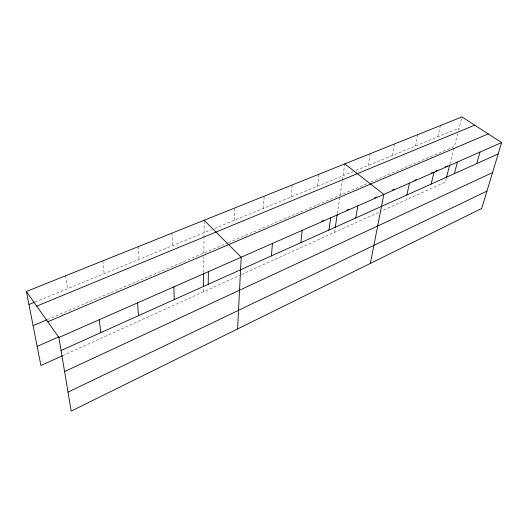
<?xml version="1.0" encoding="UTF-8"?>
<svg xmlns="http://www.w3.org/2000/svg" width="528" height="528" viewBox="0 0 528 528"><rect width="100%" height="100%" fill="white"/><g stroke="black" fill="none" stroke-linecap="round" stroke-linejoin="round"><path stroke-width="0.4" stroke-dasharray="2.64 1.98" d="M203.518 291.766L203.551 287.714M203.689 272.329L203.821 257.09M203.854 253.077L203.986 238.418M203.993 237.607L204.145 220.242M234.333 220.301L234.841 207.946M263.294 208.421L264.165 196.192M291.014 197.056L292.215 184.952M317.566 186.173L319.064 174.187M334.534 232.34L335.141 228.261M337.339 213.596L339.867 196.766M340.105 195.169L342.289 180.596M342.415 179.784L344.797 163.871M368.174 165.422L370.214 153.688M392.297 155.536L394.574 143.926M415.463 146.038L417.958 134.554M437.719 136.91L440.411 125.558M446.312 178.18L445.315 182.081L381.401 211.075M449.909 164.122L453.988 148.183M457.743 133.518L454.397 146.586L370.762 182.134M458.528 130.442L461.993 116.906M62.41 355.78L240.761 274.87M241.501 274.54L380.662 211.411M47.355 319.598L227.575 242.999M228.314 242.682L367.798 183.394M35 302.023L211.609 229.614M214.639 228.373L352.928 171.673M355.978 170.425L459.116 128.139M65.604 275.768L67.518 288.691M102.841 260.845L104.174 273.662M138.257 246.649L139.062 259.354M171.989 233.132L172.313 245.725"/><path stroke-width="0.79" d="M203.564 286.097L203.683 273.134M208.204 284.321L208.382 271.669M237.587 328.957L241.197 257.222L204.145 220.242M271.399 255.908L272.441 243.461M300.821 242.675L302.234 230.347M328.918 230.043L330.673 217.826M335.267 227.443L337.22 214.394M355.786 217.965L357.845 205.861M370.359 263.406L383.83 194.416L344.797 163.871M406.85 194.997L409.451 183.137M431.132 184.081L433.97 172.339M446.51 177.401L449.704 164.921M454.41 173.613L457.459 161.997M476.738 163.574L479.985 152.084M501.6 142.567L481.747 208.421L71.201 411.094L58.885 337.491L26.4 291.482L461.993 116.906L501.6 142.567L58.885 337.491M68.026 392.126L486.968 191.11M64.581 371.547L492.545 172.597M62.41 355.78L40.907 365.528L26.4 291.482M61.063 350.486L498.175 153.932M37.158 346.381L58.766 336.877M321.598 221.265L323.829 220.288M346.79 210.184L349.001 209.213M374.319 198.079L376.576 197.083M392.344 190.146L394.588 189.163M414.011 180.616L416.249 179.639M431.138 173.085L432.623 172.432M435.593 171.125L437.824 170.148M445.249 166.881L447.48 165.898M47.777 321.763L488.195 133.881M33.099 325.657L46.609 319.915M36.742 306.128L474.738 125.162M28.954 304.504L34.247 302.333M99.297 319.704L100.789 332.627M137.577 302.848L138.455 315.691M173.89 286.856L174.214 299.607"/></g></svg>
